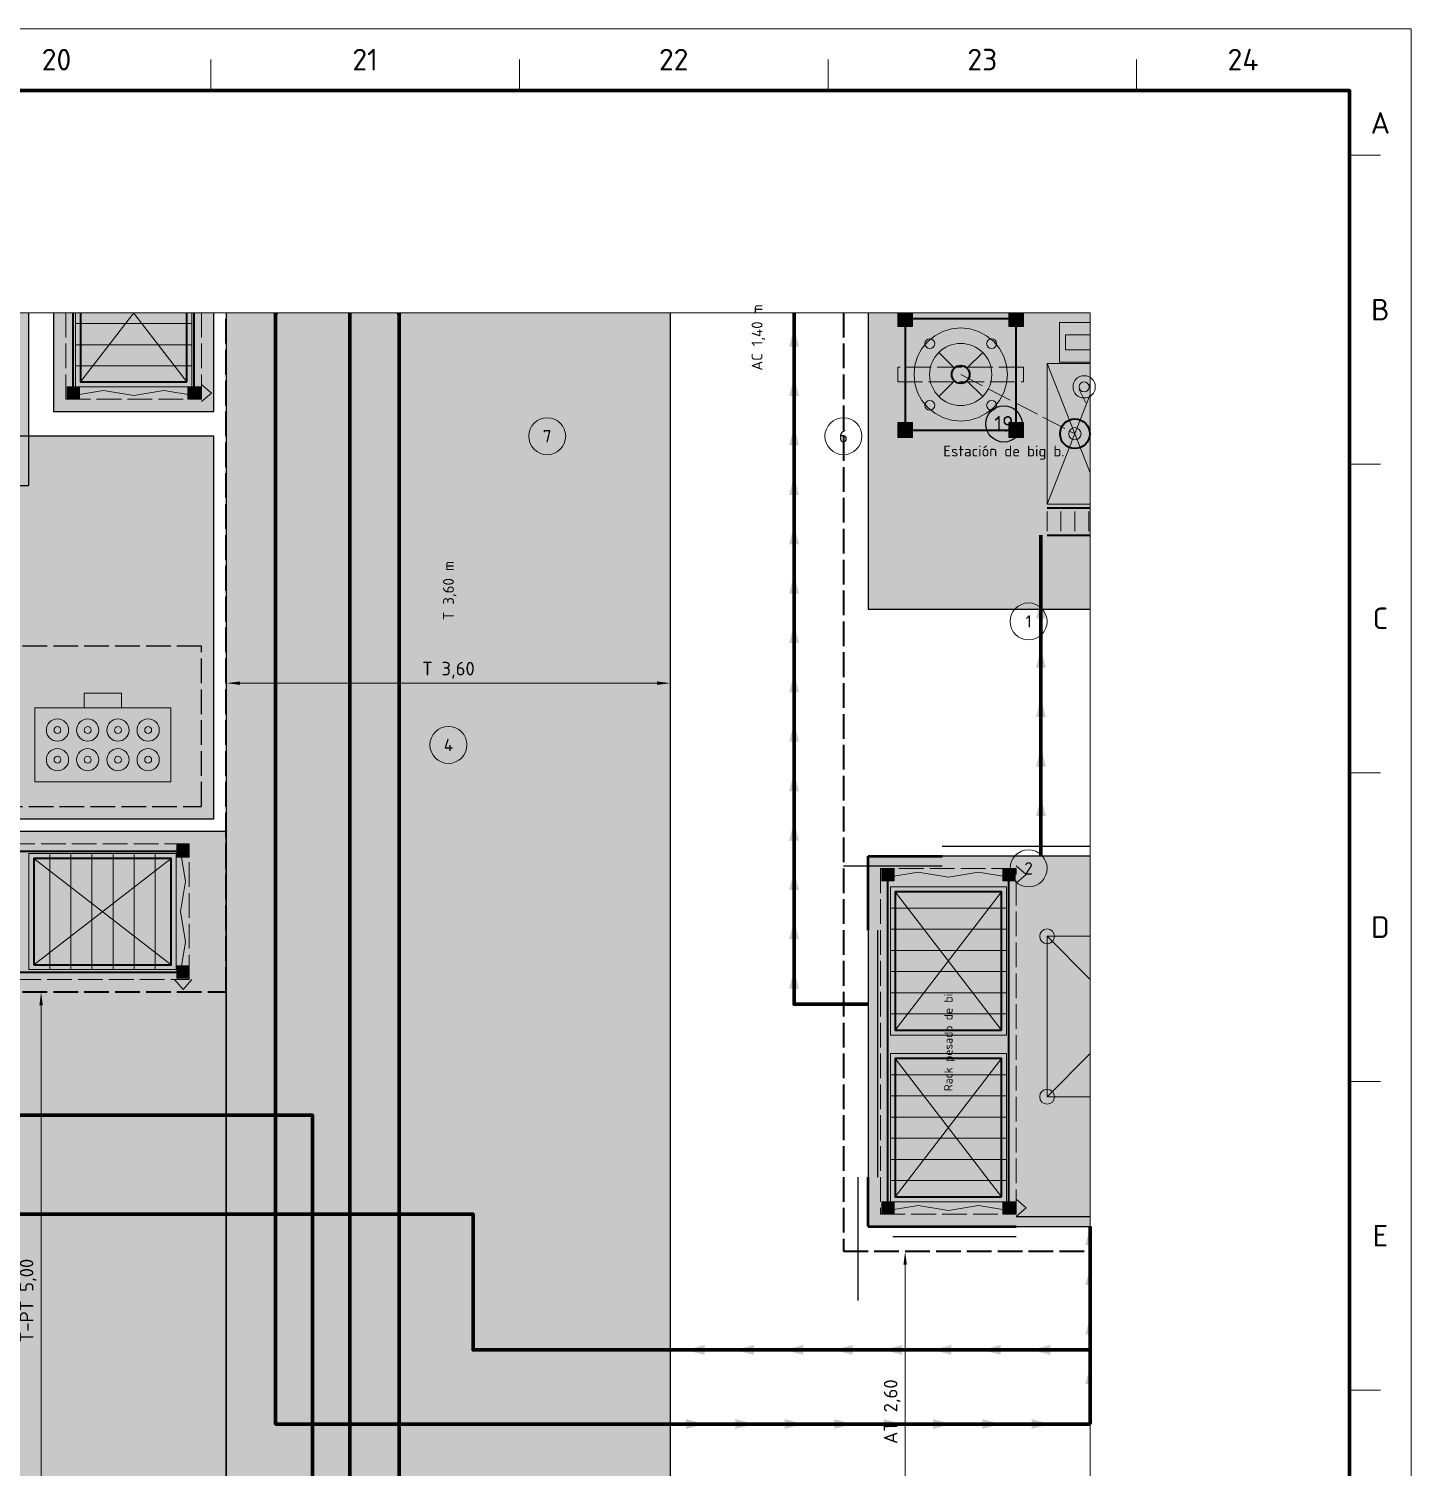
# Model space of a CAD drawing. Header units: millimetres. Extents: x 0 to 2430, y 0 to 841.
# Drawn here: x 965 to 1189, y 608 to 841 of the extents above; entities that cross this region are included whole.
import ezdxf
from ezdxf.enums import TextEntityAlignment as Align

# ---------------------------------------------------------------- set-up
doc = ezdxf.new("R2010")
doc.units = ezdxf.units.MM
doc.linetypes.add('IRAM-E-TRAZOS', pattern=[5, 4, -1])
for name, color, linetype, lineweight in [('06-TEXTO', 7, 'CONTINUOUS', 25), ('07-RECUADRO', 7, 'CONTINUOUS', 70), ('08-FINA', 5, 'CONTINUOUS', 18), ('A-ABERTURA', 7, 'CONTINUOUS', 25), ('A-COTA', 7, 'CONTINUOUS', 18), ('A-EQUIPO-FINO', 8, 'CONTINUOUS', 13), ('A-EQUIPO-OCULTO', 8, 'IRAM-E-TRAZOS', 13), ('A-EQUIPO-RELLENO', 9, 'CONTINUOUS', 13), ('A-OPERARIO', 6, 'CONTINUOUS', 18), ('A-PASO', 7, 'CONTINUOUS', 25), ('A-RELLENO', 9, 'CONTINUOUS', 13), ('A-SECTOR', 1, 'CONTINUOUS', 25), ('A-SEGURIDAD', 1, 'IRAM-E-TRAZOS', 18), ('A-TABIQUE', 7, 'CONTINUOUS', 50), ('A-TEXTO', 7, 'CONTINUOUS', 18), ('F-MP', 5, 'CONTINUOUS', 70), ('F-PT', 3, 'CONTINUOUS', 70)]:
    doc.layers.add(name, color=color, linetype=linetype, lineweight=lineweight)
for name, color, linetype, lineweight, true_color in [('A-EQUIPO', 30, 'CONTINUOUS', 35, 0xe67800), ('A-MOBILIARIO', 8, 'CONTINUOUS', 18, 0x50505a), ('A-PASILLO', 2, 'IRAM-E-TRAZOS', 35, 0xd7a500), ('A-PULMON', 6, 'IRAM-E-TRAZOS', 25, 0xdc00c8)]:
    doc.layers.add(name, color=color, linetype=linetype, lineweight=lineweight, true_color=true_color)
doc.styles.add('ISO3098', font='isocpeur.ttf')
doc.dimstyles.new('FLAMA-IRAM', dxfattribs={"dimtxt": 3.5, "dimasz": 3.5, "dimexe": 2, "dimexo": 1.5, "dimgap": 1, "dimtad": 1, "dimdec": 1, "dimtxsty": 'ISO3098', "dimblk": 'IRAM_FLECHA', "dimblk1": 'IRAM_FLECHA', "dimblk2": 'IRAM_FLECHA', "dimcen": 2.5, "dimclrd": 3, "dimclre": 3, "dimclrt": 3, "dimazin": 3, "dimtfac": 1, "dimtmove": 0, "dimatfit": 3, "dimlwd": 18, "dimlwe": 18})

# ---------------------------------------------------------------- blocks, each defined once
blk = doc.blocks.new('IRAM_FLECHA')
blk.add_solid([(0, 0), (-1, 0.125), (-1, -0.125)])

msp = doc.modelspace()

# ---------------------------------------------------------------- hatches: boundary and pattern name
at = {"layer": 'A-EQUIPO-RELLENO', "true_color": 0xeedec0}
h = msp.add_hatch(color=7, dxfattribs=at)
h.dxf.hatch_style = 1
h.paths.add_polyline_path([(991.4, 783), (972.6, 783), (972.6, 795), (991.4, 795)])
at = {"layer": 'A-EQUIPO-RELLENO', "true_color": 0x969ba0}
h = msp.add_hatch(color=7, dxfattribs=at)
h.dxf.hatch_style = 1
h.paths.add_polyline_path([(1108.2, 792.8), (1105.8, 792.8), (1105.8, 795), (1108.2, 795)])
h = msp.add_hatch(color=7, dxfattribs=at)
h.dxf.hatch_style = 1
h.paths.add_polyline_path([(1126.2, 792.8), (1123.8, 792.8), (1123.8, 795), (1126.2, 795)])
at = {"layer": 'A-EQUIPO-RELLENO', "true_color": 0xfaeec8}
h = msp.add_hatch(color=7, dxfattribs=at)
h.dxf.hatch_style = 1
h.paths.add_polyline_path([(1107, 776), (1125, 776), (1125, 794), (1107, 794)])
at = {"layer": 'A-EQUIPO-RELLENO', "true_color": 0xcdd0d4}
h = msp.add_hatch(color=7, dxfattribs=at)
h.dxf.hatch_style = 1
h.paths.add_polyline_path([(1132, 787), (1132, 793.4), (1137, 793.4), (1137, 787)])
at = {"layer": 'A-EQUIPO-RELLENO', "true_color": 0xeeeeee}
h = msp.add_hatch(color=7, dxfattribs=at)
h.dxf.hatch_style = 1
h.paths.add_polyline_path([(1130, 764), (1130, 786.8), (1137, 786.8), (1137, 764)])
at = {"layer": 'A-EQUIPO-RELLENO', "true_color": 0x969ba0}
h = msp.add_hatch(color=7, dxfattribs=at)
h.dxf.hatch_style = 1
h.paths.add_polyline_path([(973.2, 781), (973.2, 783), (971.2, 783), (971.2, 781)])
h = msp.add_hatch(color=7, dxfattribs=at)
h.dxf.hatch_style = 1
h.paths.add_polyline_path([(992.8, 781), (992.8, 783), (990.8, 783), (990.8, 781)])
at = {"layer": 'A-EQUIPO-RELLENO', "true_color": 0xffffff}
h = msp.add_hatch(color=7, dxfattribs=at)
h.dxf.hatch_style = 1
h.paths.add_polyline_path([(1125.948, 777), (1125.8741, 777.656), (1125.6561, 778.2791), (1125.3048, 778.838), (1124.838, 779.3048), (1124.2791, 779.6561), (1123.656, 779.8741), (1123, 779.948), (1122.344, 779.8741), (1121.7209, 779.6561), (1121.162, 779.3048), (1120.6952, 778.838), (1120.3439, 778.2791), (1120.1259, 777.656), (1120.052, 777), (1120.1259, 776.344), (1120.3439, 775.7209), (1120.6952, 775.162), (1121.162, 774.6952), (1121.7209, 774.3439), (1122.344, 774.1259), (1123, 774.052), (1123.656, 774.1259), (1124.2791, 774.3439), (1124.838, 774.6952), (1125.3048, 775.162), (1125.6561, 775.7209), (1125.8741, 776.344)])
at = {"layer": 'A-EQUIPO-RELLENO', "true_color": 0x969ba0}
h = msp.add_hatch(color=7, dxfattribs=at)
h.dxf.hatch_style = 1
h.paths.add_polyline_path([(1105.8, 774.8), (1108.2, 774.8), (1108.2, 777.2), (1105.8, 777.2)])
h = msp.add_hatch(color=7, dxfattribs=at)
h.dxf.hatch_style = 1
h.paths.add_polyline_path([(1123.8, 774.8), (1126.2, 774.8), (1126.2, 777.2), (1123.8, 777.2)])
at = {"layer": 'A-EQUIPO-RELLENO', "true_color": 0xeeeeee}
h = msp.add_hatch(color=7, dxfattribs=at)
h.dxf.hatch_style = 1
h.paths.add_polyline_path([(1130, 759), (1130, 763.4), (1137, 763.4), (1137, 759)])
at = {"layer": 'A-EQUIPO-RELLENO', "true_color": 0xfaf0fa}
h = msp.add_hatch(color=7, dxfattribs=at)
h.dxf.hatch_style = 1
h.paths.add_polyline_path([(966, 719), (988, 719), (988, 731), (966, 731)])
at = {"layer": 'A-EQUIPO-RELLENO', "true_color": 0x969ba0}
h = msp.add_hatch(color=7, dxfattribs=at)
h.dxf.hatch_style = 1
h.paths.add_polyline_path([(989, 706.8), (991, 706.8), (991, 708.8), (989, 708.8)])
at = {"layer": 'A-EQUIPO-RELLENO', "true_color": 0xeedec0}
h = msp.add_hatch(color=7, dxfattribs=at)
h.dxf.hatch_style = 1
h.paths.add_polyline_path([(965, 688.6), (988.9, 688.6), (988.9, 707.4), (965, 707.4)])
at = {"layer": 'A-EQUIPO-RELLENO', "true_color": 0x969ba0}
h = msp.add_hatch(color=7, dxfattribs=at)
h.dxf.hatch_style = 1
h.paths.add_polyline_path([(1105.2, 703), (1105.2, 705), (1103.2, 705), (1103.2, 703)])
h = msp.add_hatch(color=7, dxfattribs=at)
h.dxf.hatch_style = 1
h.paths.add_polyline_path([(1124.8, 703), (1124.8, 705), (1122.8, 705), (1122.8, 703)])
at = {"layer": 'A-EQUIPO-RELLENO', "true_color": 0xeedec0}
h = msp.add_hatch(color=7, dxfattribs=at)
h.dxf.hatch_style = 1
h.paths.add_polyline_path([(1123.4, 678), (1123.4, 702), (1104.6, 702), (1104.6, 678)])
at = {"layer": 'A-EQUIPO-RELLENO', "true_color": 0xfaeec8}
h = msp.add_hatch(color=7, dxfattribs=at)
h.dxf.hatch_style = 1
h.paths.add_polyline_path([(1130, 668), (1130, 694), (1137, 694), (1137, 668)])
at = {"layer": 'A-EQUIPO-RELLENO', "true_color": 0x969ba0}
h = msp.add_hatch(color=7, dxfattribs=at)
h.dxf.hatch_style = 1
h.paths.add_polyline_path([(989, 687.2), (991, 687.2), (991, 689.2), (989, 689.2)])
at = {"layer": 'A-EQUIPO-RELLENO', "true_color": 0xeedec0}
h = msp.add_hatch(color=7, dxfattribs=at)
h.dxf.hatch_style = 1
h.paths.add_polyline_path([(1123.4, 651), (1123.4, 675), (1104.6, 675), (1104.6, 651)])
at = {"layer": 'A-EQUIPO-RELLENO', "true_color": 0x969ba0}
h = msp.add_hatch(color=7, dxfattribs=at)
h.dxf.hatch_style = 1
h.paths.add_polyline_path([(1105.2, 649), (1105.2, 651), (1103.2, 651), (1103.2, 649)])
h = msp.add_hatch(color=7, dxfattribs=at)
h.dxf.hatch_style = 1
h.paths.add_polyline_path([(1124.8, 649), (1124.8, 651), (1122.8, 651), (1122.8, 649)])
at = {"layer": 'A-RELLENO', "true_color": 0xc8e8c8}
h = msp.add_hatch(color=7, dxfattribs=at)
h.dxf.hatch_style = 1
h.paths.add_polyline_path([(965, 767), (717, 767), (717, 795), (965, 795)])
h = msp.add_hatch(color=7, dxfattribs=at)
h.dxf.hatch_style = 1
h.paths.add_polyline_path([(995, 779), (969, 779), (969, 795), (995, 795)])
h = msp.add_hatch(color=7, dxfattribs=at)
h.dxf.hatch_style = 1
h.paths.add_polyline_path([(1069, 561), (997, 561), (997, 795), (1069, 795)])
at = {"layer": 'A-RELLENO', "true_color": 0xd7eed2}
h = msp.add_hatch(color=7, dxfattribs=at)
h.dxf.hatch_style = 1
h.paths.add_polyline_path([(1101, 747), (1101, 795), (1137, 795), (1137, 747)])
h = msp.add_hatch(color=7, dxfattribs=at)
h.dxf.hatch_style = 1
h.paths.add_polyline_path([(845, 713), (995, 713), (995, 775), (845, 775)])
at = {"layer": 'A-RELLENO', "true_color": 0xc8e8c8}
h = msp.add_hatch(color=7, dxfattribs=at)
h.dxf.hatch_style = 1
h.paths.add_polyline_path([(609, 561), (997, 561), (997, 711), (609, 711)])
at = {"layer": 'A-RELLENO', "true_color": 0xcde1f5}
h = msp.add_hatch(color=7, dxfattribs=at)
h.dxf.hatch_style = 1
h.paths.add_polyline_path([(1101, 647), (1101, 707), (1137, 707), (1137, 647)])
at = {"layer": 'F-MP', "true_color": 0x0046c8}
h = msp.add_hatch(color=7, dxfattribs=at)
h.dxf.hatch_style = 1
h.paths.add_polyline_path([(1005, 793.5), (1004.6, 795), (1005.4, 795)])
h = msp.add_hatch(color=7, dxfattribs=at)
h.dxf.hatch_style = 1
h.paths.add_polyline_path([(1089, 792.5), (1088.2, 789.5), (1089.8, 789.5)])
h = msp.add_hatch(color=7, dxfattribs=at)
h.dxf.hatch_style = 1
h.paths.add_polyline_path([(1005, 785.5), (1005.8, 788.5), (1004.2, 788.5)])
h = msp.add_hatch(color=7, dxfattribs=at)
h.dxf.hatch_style = 1
h.paths.add_polyline_path([(1089, 784.5), (1088.2, 781.5), (1089.8, 781.5)])
h = msp.add_hatch(color=7, dxfattribs=at)
h.dxf.hatch_style = 1
h.paths.add_polyline_path([(1005, 777.5), (1005.8, 780.5), (1004.2, 780.5)])
h = msp.add_hatch(color=7, dxfattribs=at)
h.dxf.hatch_style = 1
h.paths.add_polyline_path([(1089, 776.5), (1088.2, 773.5), (1089.8, 773.5)])
h = msp.add_hatch(color=7, dxfattribs=at)
h.dxf.hatch_style = 1
h.paths.add_polyline_path([(1005, 769.5), (1005.8, 772.5), (1004.2, 772.5)])
h = msp.add_hatch(color=7, dxfattribs=at)
h.dxf.hatch_style = 1
h.paths.add_polyline_path([(1089, 768.5), (1088.2, 765.5), (1089.8, 765.5)])
h = msp.add_hatch(color=7, dxfattribs=at)
h.dxf.hatch_style = 1
h.paths.add_polyline_path([(1005, 761.5), (1005.8, 764.5), (1004.2, 764.5)])
h = msp.add_hatch(color=7, dxfattribs=at)
h.dxf.hatch_style = 1
h.paths.add_polyline_path([(1089, 760.5), (1088.2, 757.5), (1089.8, 757.5)])
h = msp.add_hatch(color=7, dxfattribs=at)
h.dxf.hatch_style = 1
h.paths.add_polyline_path([(1129, 759), (1128.2, 756), (1129.8, 756)])
h = msp.add_hatch(color=7, dxfattribs=at)
h.dxf.hatch_style = 1
h.paths.add_polyline_path([(1005, 753.5), (1005.8, 756.5), (1004.2, 756.5)])
h = msp.add_hatch(color=7, dxfattribs=at)
h.dxf.hatch_style = 1
h.paths.add_polyline_path([(1089, 752.5), (1088.2, 749.5), (1089.8, 749.5)])
h = msp.add_hatch(color=7, dxfattribs=at)
h.dxf.hatch_style = 1
h.paths.add_polyline_path([(1005, 745.5), (1005.8, 748.5), (1004.2, 748.5)])
h = msp.add_hatch(color=7, dxfattribs=at)
h.dxf.hatch_style = 1
h.paths.add_polyline_path([(1129, 748.5), (1128.2, 745.5), (1129.8, 745.5)])
h = msp.add_hatch(color=7, dxfattribs=at)
h.dxf.hatch_style = 1
h.paths.add_polyline_path([(1089, 744.5), (1088.2, 741.5), (1089.8, 741.5)])
h = msp.add_hatch(color=7, dxfattribs=at)
h.dxf.hatch_style = 1
h.paths.add_polyline_path([(1005, 737.5), (1005.8, 740.5), (1004.2, 740.5)])
h = msp.add_hatch(color=7, dxfattribs=at)
h.dxf.hatch_style = 1
h.paths.add_polyline_path([(1129, 740.5), (1128.2, 737.5), (1129.8, 737.5)])
h = msp.add_hatch(color=7, dxfattribs=at)
h.dxf.hatch_style = 1
h.paths.add_polyline_path([(1089, 736.5), (1088.2, 733.5), (1089.8, 733.5)])
h = msp.add_hatch(color=7, dxfattribs=at)
h.dxf.hatch_style = 1
h.paths.add_polyline_path([(1005, 729.5), (1005.8, 732.5), (1004.2, 732.5)])
h = msp.add_hatch(color=7, dxfattribs=at)
h.dxf.hatch_style = 1
h.paths.add_polyline_path([(1129, 732.5), (1128.2, 729.5), (1129.8, 729.5)])
h = msp.add_hatch(color=7, dxfattribs=at)
h.dxf.hatch_style = 1
h.paths.add_polyline_path([(1089, 728.5), (1088.2, 725.5), (1089.8, 725.5)])
h = msp.add_hatch(color=7, dxfattribs=at)
h.dxf.hatch_style = 1
h.paths.add_polyline_path([(1005, 721.5), (1005.8, 724.5), (1004.2, 724.5)])
h = msp.add_hatch(color=7, dxfattribs=at)
h.dxf.hatch_style = 1
h.paths.add_polyline_path([(1129, 724.5), (1128.2, 721.5), (1129.8, 721.5)])
h = msp.add_hatch(color=7, dxfattribs=at)
h.dxf.hatch_style = 1
h.paths.add_polyline_path([(1089, 720.5), (1088.2, 717.5), (1089.8, 717.5)])
h = msp.add_hatch(color=7, dxfattribs=at)
h.dxf.hatch_style = 1
h.paths.add_polyline_path([(1005, 713.5), (1005.8, 716.5), (1004.2, 716.5)])
h = msp.add_hatch(color=7, dxfattribs=at)
h.dxf.hatch_style = 1
h.paths.add_polyline_path([(1129, 716.5), (1128.2, 713.5), (1129.8, 713.5)])
h = msp.add_hatch(color=7, dxfattribs=at)
h.dxf.hatch_style = 1
h.paths.add_polyline_path([(1089, 712.5), (1088.2, 709.5), (1089.8, 709.5)])
h = msp.add_hatch(color=7, dxfattribs=at)
h.dxf.hatch_style = 1
h.paths.add_polyline_path([(1005, 705.5), (1005.8, 708.5), (1004.2, 708.5)])
h = msp.add_hatch(color=7, dxfattribs=at)
h.dxf.hatch_style = 1
h.paths.add_polyline_path([(1089, 704.5), (1088.2, 701.5), (1089.8, 701.5)])
h = msp.add_hatch(color=7, dxfattribs=at)
h.dxf.hatch_style = 1
h.paths.add_polyline_path([(1005, 697.5), (1005.8, 700.5), (1004.2, 700.5)])
h = msp.add_hatch(color=7, dxfattribs=at)
h.dxf.hatch_style = 1
h.paths.add_polyline_path([(1089, 696.5), (1088.2, 693.5), (1089.8, 693.5)])
h = msp.add_hatch(color=7, dxfattribs=at)
h.dxf.hatch_style = 1
h.paths.add_polyline_path([(1005, 689.5), (1005.8, 692.5), (1004.2, 692.5)])
h = msp.add_hatch(color=7, dxfattribs=at)
h.dxf.hatch_style = 1
h.paths.add_polyline_path([(1089, 688.5), (1088.2, 685.5), (1089.8, 685.5)])
h = msp.add_hatch(color=7, dxfattribs=at)
h.dxf.hatch_style = 1
h.paths.add_polyline_path([(1005, 681.5), (1005.8, 684.5), (1004.2, 684.5)])
h = msp.add_hatch(color=7, dxfattribs=at)
h.dxf.hatch_style = 1
h.paths.add_polyline_path([(1005, 673.5), (1005.8, 676.5), (1004.2, 676.5)])
h = msp.add_hatch(color=7, dxfattribs=at)
h.dxf.hatch_style = 1
h.paths.add_polyline_path([(1005, 665.5), (1005.8, 668.5), (1004.2, 668.5)])
h = msp.add_hatch(color=7, dxfattribs=at)
h.dxf.hatch_style = 1
h.paths.add_polyline_path([(1005, 657.5), (1005.8, 660.5), (1004.2, 660.5)])
h = msp.add_hatch(color=7, dxfattribs=at)
h.dxf.hatch_style = 1
h.paths.add_polyline_path([(1005, 649.5), (1005.8, 652.5), (1004.2, 652.5)])
h = msp.add_hatch(color=7, dxfattribs=at)
h.dxf.hatch_style = 1
h.paths.add_polyline_path([(965.5, 649), (968.5, 648.2), (968.5, 649.8)])
h = msp.add_hatch(color=7, dxfattribs=at)
h.dxf.hatch_style = 1
h.paths.add_polyline_path([(973.5, 649), (976.5, 648.2), (976.5, 649.8)])
h = msp.add_hatch(color=7, dxfattribs=at)
h.dxf.hatch_style = 1
h.paths.add_polyline_path([(981.5, 649), (984.5, 648.2), (984.5, 649.8)])
h = msp.add_hatch(color=7, dxfattribs=at)
h.dxf.hatch_style = 1
h.paths.add_polyline_path([(989.5, 649), (992.5, 648.2), (992.5, 649.8)])
h = msp.add_hatch(color=7, dxfattribs=at)
h.dxf.hatch_style = 1
h.paths.add_polyline_path([(997.5, 649), (1000.5, 648.2), (1000.5, 649.8)])
h = msp.add_hatch(color=7, dxfattribs=at)
h.dxf.hatch_style = 1
h.paths.add_polyline_path([(1005.5, 649), (1008.5, 648.2), (1008.5, 649.8)])
h = msp.add_hatch(color=7, dxfattribs=at)
h.dxf.hatch_style = 1
h.paths.add_polyline_path([(1013.5, 649), (1016.5, 648.2), (1016.5, 649.8)])
h = msp.add_hatch(color=7, dxfattribs=at)
h.dxf.hatch_style = 1
h.paths.add_polyline_path([(1021.5, 649), (1024.5, 648.2), (1024.5, 649.8)])
h = msp.add_hatch(color=7, dxfattribs=at)
h.dxf.hatch_style = 1
h.paths.add_polyline_path([(1029.5, 649), (1032.5, 648.2), (1032.5, 649.8)])
h = msp.add_hatch(color=7, dxfattribs=at)
h.dxf.hatch_style = 1
h.paths.add_polyline_path([(1136.2, 644), (1137, 647), (1137, 644)])
h = msp.add_hatch(color=7, dxfattribs=at)
h.dxf.hatch_style = 1
h.paths.add_polyline_path([(1005, 641.5), (1005.8, 644.5), (1004.2, 644.5)])
h = msp.add_hatch(color=7, dxfattribs=at)
h.dxf.hatch_style = 1
h.paths.add_polyline_path([(1037, 640.5), (1036.2, 637.5), (1037.8, 637.5)])
h = msp.add_hatch(color=7, dxfattribs=at)
h.dxf.hatch_style = 1
h.paths.add_polyline_path([(1136.2, 637.5), (1137, 640.5), (1137, 637.5)])
h = msp.add_hatch(color=7, dxfattribs=at)
h.dxf.hatch_style = 1
h.paths.add_polyline_path([(1005, 633.5), (1005.8, 636.5), (1004.2, 636.5)])
h = msp.add_hatch(color=7, dxfattribs=at)
h.dxf.hatch_style = 1
h.paths.add_polyline_path([(1037, 632.5), (1036.2, 629.5), (1037.8, 629.5)])
h = msp.add_hatch(color=7, dxfattribs=at)
h.dxf.hatch_style = 1
h.paths.add_polyline_path([(1136.2, 629.5), (1137, 632.5), (1137, 629.5)])
h = msp.add_hatch(color=7, dxfattribs=at)
h.dxf.hatch_style = 1
h.paths.add_polyline_path([(1005, 625.5), (1005.8, 628.5), (1004.2, 628.5)])
h = msp.add_hatch(color=7, dxfattribs=at)
h.dxf.hatch_style = 1
h.paths.add_polyline_path([(1047.5, 627), (1050.5, 626.2), (1050.5, 627.8)])
h = msp.add_hatch(color=7, dxfattribs=at)
h.dxf.hatch_style = 1
h.paths.add_polyline_path([(1055.5, 627), (1058.5, 626.2), (1058.5, 627.8)])
h = msp.add_hatch(color=7, dxfattribs=at)
h.dxf.hatch_style = 1
h.paths.add_polyline_path([(1063.5, 627), (1066.5, 626.2), (1066.5, 627.8)])
h = msp.add_hatch(color=7, dxfattribs=at)
h.dxf.hatch_style = 1
h.paths.add_polyline_path([(1071.5, 627), (1074.5, 626.2), (1074.5, 627.8)])
h = msp.add_hatch(color=7, dxfattribs=at)
h.dxf.hatch_style = 1
h.paths.add_polyline_path([(1079.5, 627), (1082.5, 626.2), (1082.5, 627.8)])
h = msp.add_hatch(color=7, dxfattribs=at)
h.dxf.hatch_style = 1
h.paths.add_polyline_path([(1087.5, 627), (1090.5, 626.2), (1090.5, 627.8)])
h = msp.add_hatch(color=7, dxfattribs=at)
h.dxf.hatch_style = 1
h.paths.add_polyline_path([(1095.5, 627), (1098.5, 626.2), (1098.5, 627.8)])
h = msp.add_hatch(color=7, dxfattribs=at)
h.dxf.hatch_style = 1
h.paths.add_polyline_path([(1103.5, 627), (1106.5, 626.2), (1106.5, 627.8)])
h = msp.add_hatch(color=7, dxfattribs=at)
h.dxf.hatch_style = 1
h.paths.add_polyline_path([(1111.5, 627), (1114.5, 626.2), (1114.5, 627.8)])
h = msp.add_hatch(color=7, dxfattribs=at)
h.dxf.hatch_style = 1
h.paths.add_polyline_path([(1119.5, 627), (1122.5, 626.2), (1122.5, 627.8)])
h = msp.add_hatch(color=7, dxfattribs=at)
h.dxf.hatch_style = 1
h.paths.add_polyline_path([(1127.5, 627), (1130.5, 626.2), (1130.5, 627.8)])
h = msp.add_hatch(color=7, dxfattribs=at)
h.dxf.hatch_style = 1
h.paths.add_polyline_path([(1135.5, 627), (1137, 627.4), (1137, 626.6)])
h = msp.add_hatch(color=7, dxfattribs=at)
h.dxf.hatch_style = 1
h.paths.add_polyline_path([(1136.2, 621.5), (1137, 624.5), (1137, 621.5)])
h = msp.add_hatch(color=7, dxfattribs=at)
h.dxf.hatch_style = 1
h.paths.add_polyline_path([(1010.5, 615), (1007.5, 615.8), (1007.5, 614.2)])
h = msp.add_hatch(color=7, dxfattribs=at)
h.dxf.hatch_style = 1
h.paths.add_polyline_path([(1018.5, 615), (1015.5, 615.8), (1015.5, 614.2)])
h = msp.add_hatch(color=7, dxfattribs=at)
h.dxf.hatch_style = 1
h.paths.add_polyline_path([(1026.5, 615), (1023.5, 615.8), (1023.5, 614.2)])
h = msp.add_hatch(color=7, dxfattribs=at)
h.dxf.hatch_style = 1
h.paths.add_polyline_path([(1034.5, 615), (1031.5, 615.8), (1031.5, 614.2)])
h = msp.add_hatch(color=7, dxfattribs=at)
h.dxf.hatch_style = 1
h.paths.add_polyline_path([(1042.5, 615), (1039.5, 615.8), (1039.5, 614.2)])
h = msp.add_hatch(color=7, dxfattribs=at)
h.dxf.hatch_style = 1
h.paths.add_polyline_path([(1050.5, 615), (1047.5, 615.8), (1047.5, 614.2)])
h = msp.add_hatch(color=7, dxfattribs=at)
h.dxf.hatch_style = 1
h.paths.add_polyline_path([(1058.5, 615), (1055.5, 615.8), (1055.5, 614.2)])
h = msp.add_hatch(color=7, dxfattribs=at)
h.dxf.hatch_style = 1
h.paths.add_polyline_path([(1066.5, 615), (1063.5, 615.8), (1063.5, 614.2)])
h = msp.add_hatch(color=7, dxfattribs=at)
h.dxf.hatch_style = 1
h.paths.add_polyline_path([(1074.5, 615), (1071.5, 615.8), (1071.5, 614.2)])
h = msp.add_hatch(color=7, dxfattribs=at)
h.dxf.hatch_style = 1
h.paths.add_polyline_path([(1082.5, 615), (1079.5, 615.8), (1079.5, 614.2)])
h = msp.add_hatch(color=7, dxfattribs=at)
h.dxf.hatch_style = 1
h.paths.add_polyline_path([(1090.5, 615), (1087.5, 615.8), (1087.5, 614.2)])
h = msp.add_hatch(color=7, dxfattribs=at)
h.dxf.hatch_style = 1
h.paths.add_polyline_path([(1098.5, 615), (1095.5, 615.8), (1095.5, 614.2)])
h = msp.add_hatch(color=7, dxfattribs=at)
h.dxf.hatch_style = 1
h.paths.add_polyline_path([(1106.5, 615), (1103.5, 615.8), (1103.5, 614.2)])
h = msp.add_hatch(color=7, dxfattribs=at)
h.dxf.hatch_style = 1
h.paths.add_polyline_path([(1114.5, 615), (1111.5, 615.8), (1111.5, 614.2)])
h = msp.add_hatch(color=7, dxfattribs=at)
h.dxf.hatch_style = 1
h.paths.add_polyline_path([(1122.5, 615), (1119.5, 615.8), (1119.5, 614.2)])
h = msp.add_hatch(color=7, dxfattribs=at)
h.dxf.hatch_style = 1
h.paths.add_polyline_path([(1130.5, 615), (1127.5, 615.8), (1127.5, 614.2)])
at = {"layer": 'F-PT', "true_color": 0x00963c}
h = msp.add_hatch(color=7, dxfattribs=at)
h.dxf.hatch_style = 1
h.paths.add_polyline_path([(1025, 793.5), (1024.6, 795), (1025.4, 795)])
h = msp.add_hatch(color=7, dxfattribs=at)
h.dxf.hatch_style = 1
h.paths.add_polyline_path([(1017, 787.5), (1017.8, 790.5), (1016.2, 790.5)])
h = msp.add_hatch(color=7, dxfattribs=at)
h.dxf.hatch_style = 1
h.paths.add_polyline_path([(1025, 785.5), (1025.8, 788.5), (1024.2, 788.5)])
h = msp.add_hatch(color=7, dxfattribs=at)
h.dxf.hatch_style = 1
h.paths.add_polyline_path([(1017, 779.5), (1017.8, 782.5), (1016.2, 782.5)])
h = msp.add_hatch(color=7, dxfattribs=at)
h.dxf.hatch_style = 1
h.paths.add_polyline_path([(1025, 777.5), (1025.8, 780.5), (1024.2, 780.5)])
h = msp.add_hatch(color=7, dxfattribs=at)
h.dxf.hatch_style = 1
h.paths.add_polyline_path([(1017, 771.5), (1017.8, 774.5), (1016.2, 774.5)])
h = msp.add_hatch(color=7, dxfattribs=at)
h.dxf.hatch_style = 1
h.paths.add_polyline_path([(1025, 769.5), (1025.8, 772.5), (1024.2, 772.5)])
h = msp.add_hatch(color=7, dxfattribs=at)
h.dxf.hatch_style = 1
h.paths.add_polyline_path([(1017, 763.5), (1017.8, 766.5), (1016.2, 766.5)])
h = msp.add_hatch(color=7, dxfattribs=at)
h.dxf.hatch_style = 1
h.paths.add_polyline_path([(1025, 761.5), (1025.8, 764.5), (1024.2, 764.5)])
h = msp.add_hatch(color=7, dxfattribs=at)
h.dxf.hatch_style = 1
h.paths.add_polyline_path([(1017, 755.5), (1017.8, 758.5), (1016.2, 758.5)])
h = msp.add_hatch(color=7, dxfattribs=at)
h.dxf.hatch_style = 1
h.paths.add_polyline_path([(1025, 753.5), (1025.8, 756.5), (1024.2, 756.5)])
h = msp.add_hatch(color=7, dxfattribs=at)
h.dxf.hatch_style = 1
h.paths.add_polyline_path([(1017, 747.5), (1017.8, 750.5), (1016.2, 750.5)])
h = msp.add_hatch(color=7, dxfattribs=at)
h.dxf.hatch_style = 1
h.paths.add_polyline_path([(1025, 745.5), (1025.8, 748.5), (1024.2, 748.5)])
h = msp.add_hatch(color=7, dxfattribs=at)
h.dxf.hatch_style = 1
h.paths.add_polyline_path([(1017, 739.5), (1017.8, 742.5), (1016.2, 742.5)])
h = msp.add_hatch(color=7, dxfattribs=at)
h.dxf.hatch_style = 1
h.paths.add_polyline_path([(1025, 737.5), (1025.8, 740.5), (1024.2, 740.5)])
h = msp.add_hatch(color=7, dxfattribs=at)
h.dxf.hatch_style = 1
h.paths.add_polyline_path([(1017, 731.5), (1017.8, 734.5), (1016.2, 734.5)])
h = msp.add_hatch(color=7, dxfattribs=at)
h.dxf.hatch_style = 1
h.paths.add_polyline_path([(1025, 729.5), (1025.8, 732.5), (1024.2, 732.5)])
h = msp.add_hatch(color=7, dxfattribs=at)
h.dxf.hatch_style = 1
h.paths.add_polyline_path([(1017, 723.5), (1017.8, 726.5), (1016.2, 726.5)])
h = msp.add_hatch(color=7, dxfattribs=at)
h.dxf.hatch_style = 1
h.paths.add_polyline_path([(1025, 721.5), (1025.8, 724.5), (1024.2, 724.5)])
h = msp.add_hatch(color=7, dxfattribs=at)
h.dxf.hatch_style = 1
h.paths.add_polyline_path([(1017, 715.5), (1017.8, 718.5), (1016.2, 718.5)])
h = msp.add_hatch(color=7, dxfattribs=at)
h.dxf.hatch_style = 1
h.paths.add_polyline_path([(1025, 713.5), (1025.8, 716.5), (1024.2, 716.5)])
h = msp.add_hatch(color=7, dxfattribs=at)
h.dxf.hatch_style = 1
h.paths.add_polyline_path([(1017, 707.5), (1017.8, 710.5), (1016.2, 710.5)])
h = msp.add_hatch(color=7, dxfattribs=at)
h.dxf.hatch_style = 1
h.paths.add_polyline_path([(1025, 705.5), (1025.8, 708.5), (1024.2, 708.5)])
h = msp.add_hatch(color=7, dxfattribs=at)
h.dxf.hatch_style = 1
h.paths.add_polyline_path([(1017, 699.5), (1017.8, 702.5), (1016.2, 702.5)])
h = msp.add_hatch(color=7, dxfattribs=at)
h.dxf.hatch_style = 1
h.paths.add_polyline_path([(1025, 697.5), (1025.8, 700.5), (1024.2, 700.5)])
h = msp.add_hatch(color=7, dxfattribs=at)
h.dxf.hatch_style = 1
h.paths.add_polyline_path([(1017, 691.5), (1017.8, 694.5), (1016.2, 694.5)])
h = msp.add_hatch(color=7, dxfattribs=at)
h.dxf.hatch_style = 1
h.paths.add_polyline_path([(1025, 689.5), (1025.8, 692.5), (1024.2, 692.5)])
h = msp.add_hatch(color=7, dxfattribs=at)
h.dxf.hatch_style = 1
h.paths.add_polyline_path([(1017, 683.5), (1017.8, 686.5), (1016.2, 686.5)])
h = msp.add_hatch(color=7, dxfattribs=at)
h.dxf.hatch_style = 1
h.paths.add_polyline_path([(1025, 681.5), (1025.8, 684.5), (1024.2, 684.5)])
h = msp.add_hatch(color=7, dxfattribs=at)
h.dxf.hatch_style = 1
h.paths.add_polyline_path([(1017, 675.5), (1017.8, 678.5), (1016.2, 678.5)])
h = msp.add_hatch(color=7, dxfattribs=at)
h.dxf.hatch_style = 1
h.paths.add_polyline_path([(1025, 673.5), (1025.8, 676.5), (1024.2, 676.5)])
h = msp.add_hatch(color=7, dxfattribs=at)
h.dxf.hatch_style = 1
h.paths.add_polyline_path([(1017, 667.5), (1017.8, 670.5), (1016.2, 670.5)])
h = msp.add_hatch(color=7, dxfattribs=at)
h.dxf.hatch_style = 1
h.paths.add_polyline_path([(1025, 665.5), (1025.8, 668.5), (1024.2, 668.5)])
h = msp.add_hatch(color=7, dxfattribs=at)
h.dxf.hatch_style = 1
h.paths.add_polyline_path([(968.5, 665), (965.5, 665.8), (965.5, 664.2)])
h = msp.add_hatch(color=7, dxfattribs=at)
h.dxf.hatch_style = 1
h.paths.add_polyline_path([(976.5, 665), (973.5, 665.8), (973.5, 664.2)])
h = msp.add_hatch(color=7, dxfattribs=at)
h.dxf.hatch_style = 1
h.paths.add_polyline_path([(984.5, 665), (981.5, 665.8), (981.5, 664.2)])
h = msp.add_hatch(color=7, dxfattribs=at)
h.dxf.hatch_style = 1
h.paths.add_polyline_path([(992.5, 665), (989.5, 665.8), (989.5, 664.2)])
h = msp.add_hatch(color=7, dxfattribs=at)
h.dxf.hatch_style = 1
h.paths.add_polyline_path([(1000.5, 665), (997.5, 665.8), (997.5, 664.2)])
h = msp.add_hatch(color=7, dxfattribs=at)
h.dxf.hatch_style = 1
h.paths.add_polyline_path([(1011, 659.5), (1011.8, 662.5), (1010.2, 662.5)])
h = msp.add_hatch(color=7, dxfattribs=at)
h.dxf.hatch_style = 1
h.paths.add_polyline_path([(1017, 659.5), (1017.8, 662.5), (1016.2, 662.5)])
h = msp.add_hatch(color=7, dxfattribs=at)
h.dxf.hatch_style = 1
h.paths.add_polyline_path([(1025, 657.5), (1025.8, 660.5), (1024.2, 660.5)])
h = msp.add_hatch(color=7, dxfattribs=at)
h.dxf.hatch_style = 1
h.paths.add_polyline_path([(1011, 651.5), (1011.8, 654.5), (1010.2, 654.5)])
h = msp.add_hatch(color=7, dxfattribs=at)
h.dxf.hatch_style = 1
h.paths.add_polyline_path([(1017, 651.5), (1017.8, 654.5), (1016.2, 654.5)])
h = msp.add_hatch(color=7, dxfattribs=at)
h.dxf.hatch_style = 1
h.paths.add_polyline_path([(1025, 649.5), (1025.8, 652.5), (1024.2, 652.5)])
h = msp.add_hatch(color=7, dxfattribs=at)
h.dxf.hatch_style = 1
h.paths.add_polyline_path([(1011, 643.5), (1011.8, 646.5), (1010.2, 646.5)])
h = msp.add_hatch(color=7, dxfattribs=at)
h.dxf.hatch_style = 1
h.paths.add_polyline_path([(1017, 643.5), (1017.8, 646.5), (1016.2, 646.5)])
h = msp.add_hatch(color=7, dxfattribs=at)
h.dxf.hatch_style = 1
h.paths.add_polyline_path([(1025, 641.5), (1025.8, 644.5), (1024.2, 644.5)])
h = msp.add_hatch(color=7, dxfattribs=at)
h.dxf.hatch_style = 1
h.paths.add_polyline_path([(1011, 635.5), (1011.8, 638.5), (1010.2, 638.5)])
h = msp.add_hatch(color=7, dxfattribs=at)
h.dxf.hatch_style = 1
h.paths.add_polyline_path([(1017, 635.5), (1017.8, 638.5), (1016.2, 638.5)])
h = msp.add_hatch(color=7, dxfattribs=at)
h.dxf.hatch_style = 1
h.paths.add_polyline_path([(1025, 633.5), (1025.8, 636.5), (1024.2, 636.5)])
h = msp.add_hatch(color=7, dxfattribs=at)
h.dxf.hatch_style = 1
h.paths.add_polyline_path([(1011, 627.5), (1011.8, 630.5), (1010.2, 630.5)])
h = msp.add_hatch(color=7, dxfattribs=at)
h.dxf.hatch_style = 1
h.paths.add_polyline_path([(1017, 627.5), (1017.8, 630.5), (1016.2, 630.5)])
h = msp.add_hatch(color=7, dxfattribs=at)
h.dxf.hatch_style = 1
h.paths.add_polyline_path([(1025, 625.5), (1025.8, 628.5), (1024.2, 628.5)])
h = msp.add_hatch(color=7, dxfattribs=at)
h.dxf.hatch_style = 1
h.paths.add_polyline_path([(1011, 619.5), (1011.8, 622.5), (1010.2, 622.5)])
h = msp.add_hatch(color=7, dxfattribs=at)
h.dxf.hatch_style = 1
h.paths.add_polyline_path([(1017, 619.5), (1017.8, 622.5), (1016.2, 622.5)])
h = msp.add_hatch(color=7, dxfattribs=at)
h.dxf.hatch_style = 1
h.paths.add_polyline_path([(1025, 617.5), (1025.8, 620.5), (1024.2, 620.5)])
h = msp.add_hatch(color=7, dxfattribs=at)
h.dxf.hatch_style = 1
h.paths.add_polyline_path([(1011, 611.5), (1011.8, 614.5), (1010.2, 614.5)])
h = msp.add_hatch(color=7, dxfattribs=at)
h.dxf.hatch_style = 1
h.paths.add_polyline_path([(1017, 611.5), (1017.8, 614.5), (1016.2, 614.5)])
h = msp.add_hatch(color=7, dxfattribs=at)
h.dxf.hatch_style = 1
h.paths.add_polyline_path([(1025, 609.5), (1025.8, 612.5), (1024.2, 612.5)])

# ---------------------------------------------------------------- linework, layer by layer
at = {"layer": '07-RECUADRO'}
msp.add_lwpolyline([(25, 10), (1179, 10), (1179, 831), (25, 831)], close=True, dxfattribs=at)
at = {"layer": '08-FINA'}
for p, q in [((994.5, 831), (994.5, 836)), ((1044.5, 831), (1044.5, 836)), ((1094.5, 831), (1094.5, 836)), ((1144.5, 831), (1144.5, 836)), ((1179, 820.5), (1184, 820.5)), ((1179, 770.5), (1184, 770.5)), ((1179, 720.5), (1184, 720.5)), ((1179, 670.5), (1184, 670.5)), ((1179, 620.5), (1184, 620.5))]:
    msp.add_line(p, q, dxfattribs=at)
msp.add_lwpolyline([(0, 0), (1189, 0), (1189, 841), (0, 841)], close=True, dxfattribs=at)
at = {"layer": 'A-ABERTURA'}
for p, q in [((1113, 708.6), (1137, 708.6)), ((1097, 705.4), (1113, 705.4)), ((1102.6, 655), (1102.6, 695)), ((1099.4, 635), (1099.4, 655)), ((1125, 648.6), (1137, 648.6)), ((1105, 645.4), (1125, 645.4))]:
    msp.add_line(p, q, dxfattribs=at)
at = {"layer": 'A-EQUIPO'}
for p, q in [((972.2, 781), (972.2, 795)), ((991.8, 781), (991.8, 795)), ((1130, 763.4), (1137, 763.4)), ((1130, 759), (1137, 759)), ((613, 707.8), (991, 707.8)), ((1104.2, 649), (1104.2, 705)), ((1123.8, 649), (1123.8, 705)), ((613, 688.2), (991, 688.2))]:
    msp.add_line(p, q, dxfattribs=at)
for points in [[(973.4, 795), (973.4, 783.8), (990.6, 783.8)], [(990.6, 783.8), (990.6, 795)]]:
    msp.add_lwpolyline(points, dxfattribs=at)
for points in [[(1107, 776), (1125, 776), (1125, 794), (1107, 794)], [(965.8, 689.4), (988.1, 689.4), (988.1, 706.6), (965.8, 706.6)], [(1122.6, 678.8), (1122.6, 701.2), (1105.4, 701.2), (1105.4, 678.8)], [(1122.6, 651.8), (1122.6, 674.2), (1105.4, 674.2), (1105.4, 651.8)]]:
    msp.add_lwpolyline(points, close=True, dxfattribs=at)
for centre, radius in [((1116, 785), 1.44), ((1134.5, 775.4), 2.4)]:
    msp.add_circle(centre, radius, dxfattribs=at)
at = {"layer": 'A-EQUIPO-FINO'}
for p, q in [((973.4, 783.8), (982.0386, 795)), ((990.6, 783.8), (981.9614, 795)), ((991.4, 793.2429), (972.6, 793.2429)), ((991.4, 789.8286), (972.6, 789.8286)), ((1114.9818, 786.0182), (1112.4362, 788.5638)), ((1117.0182, 786.0182), (1119.5638, 788.5638)), ((991.4, 786.4143), (972.6, 786.4143)), ((1130, 786.8), (1137, 769.0667)), ((1114.9818, 783.9818), (1112.4362, 781.4362)), ((1117.0182, 783.9818), (1119.5638, 781.4362)), ((1130, 764), (1137, 781.7333)), ((1130, 759.6), (1130, 762.8)), ((1132.25, 759.6), (1132.25, 762.8)), ((1134.5, 759.6), (1134.5, 762.8)), ((1136.75, 759.6), (1136.75, 762.8)), ((965.8, 689.4), (988.1, 706.6)), ((965.8, 706.6), (988.1, 689.4)), ((968.4143, 688.6), (968.4143, 707.4)), ((971.8286, 688.6), (971.8286, 707.4)), ((975.2429, 688.6), (975.2429, 707.4)), ((978.6571, 688.6), (978.6571, 707.4)), ((982.0714, 688.6), (982.0714, 707.4)), ((985.4857, 688.6), (985.4857, 707.4)), ((1122.6, 678.8), (1105.4, 701.2)), ((1105.4, 678.8), (1122.6, 701.2)), ((1123.4, 698.5714), (1104.6, 698.5714)), ((1123.4, 695.1429), (1104.6, 695.1429)), ((1130, 694), (1137, 687)), ((1123.4, 691.7143), (1104.6, 691.7143)), ((1123.4, 688.2857), (1104.6, 688.2857)), ((1123.4, 684.8571), (1104.6, 684.8571)), ((1123.4, 681.4286), (1104.6, 681.4286)), ((1122.6, 651.8), (1105.4, 674.2)), ((1105.4, 651.8), (1122.6, 674.2)), ((1130, 668), (1137, 675)), ((1123.4, 671.5714), (1104.6, 671.5714)), ((1123.4, 668.1429), (1104.6, 668.1429)), ((1123.4, 664.7143), (1104.6, 664.7143)), ((1123.4, 661.2857), (1104.6, 661.2857)), ((1123.4, 657.8571), (1104.6, 657.8571)), ((1123.4, 654.4286), (1104.6, 654.4286))]:
    msp.add_line(p, q, dxfattribs=at)
for points in [[(972.6, 795), (972.6, 783), (991.4, 783)], [(991.4, 783), (991.4, 795)], [(1105.8, 792.8), (1108.2, 792.8), (1108.2, 795)], [(1105.8, 795), (1105.8, 792.8)], [(1123.8, 792.8), (1126.2, 792.8), (1126.2, 795)], [(1123.8, 795), (1123.8, 792.8)], [(1137, 793.4), (1132, 793.4), (1132, 787)], [(1137, 791.4), (1133, 791.4), (1133, 789)], [(1133, 789), (1137, 789)], [(1137, 786.8), (1130, 786.8), (1130, 764)], [(1132, 787), (1137, 787)], [(991.8, 781.6), (986.9, 782.4), (982, 781.6), (977.1, 782.4), (972.2, 781.6)], [(1130, 764), (1137, 764)], [(989.6, 688.2), (990.4, 693.1), (989.6, 698), (990.4, 702.9), (989.6, 707.8)], [(1123.8, 703.6), (1118.9, 704.4), (1114, 703.6), (1109.1, 704.4), (1104.2, 703.6)], [(1123.8, 649.6), (1118.9, 650.4), (1114, 649.6), (1109.1, 650.4), (1104.2, 649.6)]]:
    msp.add_lwpolyline(points, dxfattribs=at)
for points in [[(973.2, 781), (973.2, 783), (971.2, 783), (971.2, 781)], [(992.8, 781), (992.8, 783), (990.8, 783), (990.8, 781)], [(1105.8, 774.8), (1108.2, 774.8), (1108.2, 777.2), (1105.8, 777.2)], [(1123.8, 774.8), (1126.2, 774.8), (1126.2, 777.2), (1123.8, 777.2)], [(989, 706.8), (991, 706.8), (991, 708.8), (989, 708.8)], [(965, 688.6), (988.9, 688.6), (988.9, 707.4), (965, 707.4)], [(1105.2, 703), (1105.2, 705), (1103.2, 705), (1103.2, 703)], [(1124.8, 703), (1124.8, 705), (1122.8, 705), (1122.8, 703)], [(1123.4, 678), (1123.4, 702), (1104.6, 702), (1104.6, 678)], [(989, 687.2), (991, 687.2), (991, 689.2), (989, 689.2)], [(1123.4, 651), (1123.4, 675), (1104.6, 675), (1104.6, 651)], [(1105.2, 649), (1105.2, 651), (1103.2, 651), (1103.2, 649)], [(1124.8, 649), (1124.8, 651), (1122.8, 651), (1122.8, 649)]]:
    msp.add_lwpolyline(points, close=True, dxfattribs=at)
for centre, radius in [((1111, 790), 0.8), ((1116, 785), 5.04), ((1121, 790), 0.8), ((1136, 783), 1.8), ((1136, 783), 0.8), ((1111, 780), 0.8), ((1121, 780), 0.8), ((1134.5, 775.4), 1), ((969.65, 727.4), 1.8), ((969.65, 727.4), 0.56), ((974.55, 727.4), 1.8), ((974.55, 727.4), 0.56), ((979.45, 727.4), 1.8), ((979.45, 727.4), 0.56), ((984.35, 727.4), 1.8), ((984.35, 727.4), 0.56), ((969.65, 722.6), 1.8), ((969.65, 722.6), 0.56), ((974.55, 722.6), 1.8), ((974.55, 722.6), 0.56), ((979.45, 722.6), 1.8), ((979.45, 722.6), 0.56), ((984.35, 722.6), 1.8), ((984.35, 722.6), 0.56), ((1130, 694), 1.2), ((1130, 668), 1.2)]:
    msp.add_circle(centre, radius, dxfattribs=at)
at = {"layer": 'A-EQUIPO-OCULTO'}
for p, q in [((1116, 785), (1134.5, 775.4)), ((1136.8031, 783.4062), (1137, 783.0169)), ((1135.1969, 782.5938), (1136.2969, 780.4188)), ((1136.9431, 779.9388), (1137, 779.9287))]:
    msp.add_line(p, q, dxfattribs=at)
for points in [[(971, 795), (971, 781), (993, 781)], [(993, 781), (993, 795)]]:
    msp.add_lwpolyline(points, dxfattribs=at)
for points in [[(1123.56, 785), (1123.4147, 786.4749), (1122.9845, 787.8931), (1122.2859, 789.2001), (1121.3457, 790.3457), (1120.2001, 791.2859), (1118.8931, 791.9845), (1117.4749, 792.4147), (1116, 792.56), (1114.5251, 792.4147), (1113.1069, 791.9845), (1111.7999, 791.2859), (1110.6543, 790.3457), (1109.7141, 789.2001), (1109.0155, 787.8931), (1108.5853, 786.4749), (1108.44, 785), (1108.5853, 783.5251), (1109.0155, 782.1069), (1109.7141, 780.7999), (1110.6543, 779.6543), (1111.7999, 778.7141), (1113.1069, 778.0155), (1114.5251, 777.5853), (1116, 777.44), (1117.4749, 777.5853), (1118.8931, 778.0155), (1120.2001, 778.7141), (1121.3457, 779.6543), (1122.2859, 780.7999), (1122.9845, 782.1069), (1123.4147, 783.5251)], [(1105.8, 783.8), (1126.2, 783.8), (1126.2, 786.2), (1105.8, 786.2)], [(613, 687), (991, 687), (991, 709), (613, 709)], [(1125, 649), (1125, 705), (1103, 705), (1103, 649)]]:
    msp.add_lwpolyline(points, close=True, dxfattribs=at)
at = {"layer": 'A-MOBILIARIO'}
for points in [[(1137, 694), (1130, 694), (1130, 668)], [(1130, 668), (1137, 668)]]:
    msp.add_lwpolyline(points, dxfattribs=at)
at = {"layer": 'A-OPERARIO'}
for p, q in [((974, 731), (974, 733.4)), ((974, 733.4), (980, 733.4)), ((980, 731), (980, 733.4))]:
    msp.add_line(p, q, dxfattribs=at)
msp.add_lwpolyline([(966, 719), (988, 719), (988, 731), (966, 731)], close=True, dxfattribs=at)
at = {"layer": 'A-PASILLO'}
for p, q in [((997, 685), (997, 795)), ((1097, 795), (1097, 643)), ((609, 685), (997, 685)), ((1097, 643), (1137, 643))]:
    msp.add_line(p, q, dxfattribs=at)
at = {"layer": 'A-PASO'}
msp.add_circle((1123, 777), 2.948, dxfattribs=at)
at = {"layer": 'A-PULMON'}
msp.add_lwpolyline([(935, 715), (993, 715), (993, 741), (935, 741)], close=True, dxfattribs=at)
at = {"layer": 'A-SECTOR'}
for points in [[(717, 767), (965, 767), (965, 795)], [(969, 779), (995, 779), (995, 795)], [(969, 795), (969, 779)], [(997, 561), (1069, 561), (1069, 795)], [(997, 795), (997, 561)], [(1101, 795), (1101, 747)], [(1101, 747), (1137, 747)], [(1137, 707), (1101, 707), (1101, 647)], [(1101, 647), (1137, 647)]]:
    msp.add_lwpolyline(points, dxfattribs=at)
for points in [[(845, 713), (995, 713), (995, 775), (845, 775)], [(609, 561), (997, 561), (997, 711), (609, 711)]]:
    msp.add_lwpolyline(points, close=True, dxfattribs=at)
at = {"layer": 'A-SEGURIDAD'}
for points in [[(993, 780.6), (994.6, 782), (993, 783.4)], [(1125, 702.6), (1126.6, 704), (1125, 705.4)], [(988.6, 687), (990, 685.4), (991.4, 687)], [(1125, 648.6), (1126.6, 650), (1125, 651.4)]]:
    msp.add_lwpolyline(points, dxfattribs=at)
at = {"layer": 'A-TABIQUE'}
for p, q in [((1101, 707), (1113, 707)), ((1101, 695), (1101, 707)), ((1101, 647), (1101, 655)), ((1101, 647), (1125, 647))]:
    msp.add_line(p, q, dxfattribs=at)
at = {"layer": 'A-TEXTO'}
msp.add_lwpolyline([(597, 495), (1137, 495), (1137, 795), (597, 795)], close=True, dxfattribs=at)
for centre in [(1049, 775), (1097, 775), (1127, 745), (1033, 725), (1127, 705)]:
    msp.add_circle(centre, 3, dxfattribs=at)
at = {"layer": 'F-MP'}
for points in [[(1005, 795), (1005, 615), (1137, 615)], [(1101, 683), (1089, 683), (1089, 795)], [(1129, 707), (1129, 759)], [(1137, 627), (1037, 627), (1037, 649), (601, 649)], [(1137, 615), (1137, 647)]]:
    msp.add_lwpolyline(points, dxfattribs=at)
at = {"layer": 'F-PT'}
for points in [[(1017, 795), (1017, 555), (1017, 495)], [(1025, 795), (1025, 555), (1025, 495)], [(797, 687), (797, 665), (1011, 665), (1011, 555), (1011, 495)]]:
    msp.add_lwpolyline(points, dxfattribs=at)

# ---------------------------------------------------------------- texts
at = {"layer": '06-TEXTO', "style": 'ISO3098'}
for s, p in [('20', (969.5, 836)), ('21', (1019.5, 836)), ('22', (1069.5, 836)), ('23', (1119.5, 836)), ('24', (1161.75, 836)), ('A', (1184, 825.75)), ('B', (1184, 795.5)), ('C', (1184, 745.5)), ('D', (1184, 695.5)), ('E', (1184, 645.5))]:
    msp.add_text(s, height=3.5, dxfattribs=at).set_placement(p, align=Align.MIDDLE_CENTER)
at = {"layer": 'A-PASO', "style": 'ISO3098'}
msp.add_text('19', height=2.53, dxfattribs=at).set_placement((1123, 777), align=Align.MIDDLE_CENTER)
at = {"layer": 'A-TEXTO', "style": 'ISO3098'}
for s, height, p in [('AC 1,40 m', 1.76, (1083, 791)), ('T 3,60 m', 1.76, (1033, 750)), ('Rack pesado de bi.', 1.364, (1114, 677))]:
    msp.add_text(s, height=height, rotation=90, dxfattribs=at).set_placement(p, align=Align.MIDDLE_CENTER)
for s, p in [('7', (1049, 775)), ('6', (1097, 775)), ('1', (1127, 745)), ('4', (1033, 725)), ('2', (1127, 705))]:
    msp.add_text(s, height=2, dxfattribs=at).set_placement(p, align=Align.MIDDLE_CENTER)
msp.add_text('Estación de big b.', height=1.76, dxfattribs=at).set_placement((1123, 773.48), align=Align.TOP_CENTER)

# ---------------------------------------------------------------- dimensions: what is measured, and where the dimension line sits
at = {"layer": 'A-COTA'}
msp.add_linear_dim(base=(997, 735), p1=(997, 735), p2=(1069, 735), text='T <>', dimstyle='FLAMA-IRAM', override={"dimtxt": 2.2, "dimasz": 2.2, "dimexe": 1.2, "dimexo": 1, "dimdec": 2, "dimlfac": 0.05, "dimzin": 0}, dxfattribs=at).render()
for base, p1, p2, text in [((967, 585), (967, 585), (967, 685), 'T-PT <>'), ((1107, 591), (1107, 591), (1107, 643), 'AT <>')]:
    msp.add_linear_dim(base=base, p1=p1, p2=p2, angle=90, text=text, dimstyle='FLAMA-IRAM', override={"dimtxt": 2.2, "dimasz": 2.2, "dimexe": 1.2, "dimexo": 1, "dimdec": 2, "dimlfac": 0.05, "dimzin": 0}, dxfattribs=at).render()

doc.saveas('drawing.dxf')
